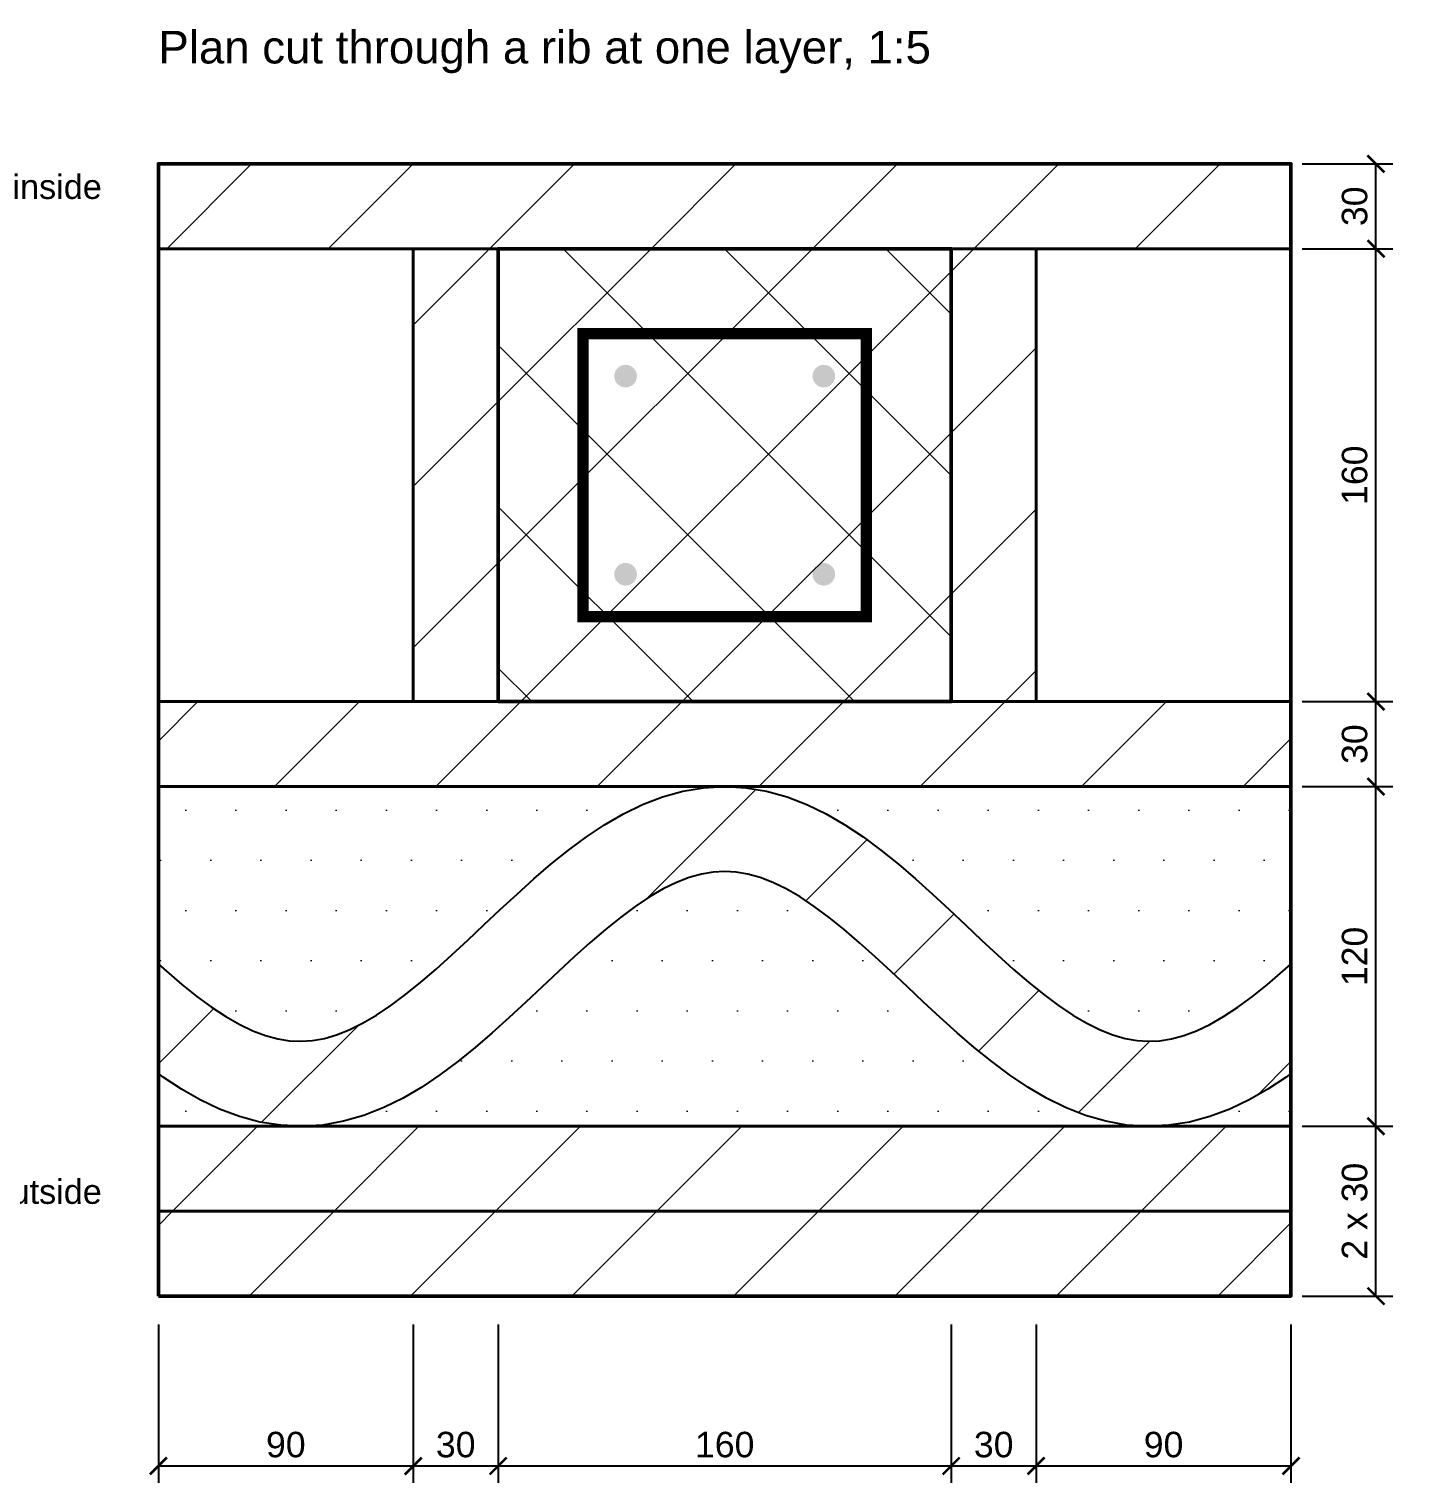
# Model space of a CAD drawing. Header units: millimetres. Extents: x 0 to 157872, y -2 to 14466.
# Drawn here: x 156893 to 157872, y 1155 to 2182 of the extents above; entities that cross this region are included whole.
import ezdxf
from ezdxf.enums import TextEntityAlignment as Align

# ---------------------------------------------------------------- set-up
doc = ezdxf.new("R2010")
doc.units = ezdxf.units.MM
for name, color, linetype, lineweight in [('DIMS', 3, 'CONTINUOUS', 18), ('HATCH-CAST', 7, 'CONTINUOUS', 9), ('HATCH-INSULATION', 7, 'Continuous', 9), ('HATCH-PRINTED', 7, 'CONTINUOUS', 9), ('OUTLINE-CUT', 7, 'CONTINUOUS', 50), ('PRINTED-BEAD', 7, 'CONTINUOUS', 25), ('REBAR', 1, 'CONTINUOUS', 0), ('TEXT', 7, 'CONTINUOUS', 18)]:
    doc.layers.add(name, color=color, linetype=linetype, lineweight=lineweight)
doc.styles.get("Standard").update_dxf_attribs({"font": 'arial.ttf'})
doc.dimstyles.new('PYR-1-10', dxfattribs={"dimscale": 10, "dimtxt": 1.8, "dimasz": 1.2, "dimexe": 1.2, "dimexo": 0.8, "dimgap": 0.6, "dimtad": 1, "dimdec": 0, "dimtxsty": 'Standard', "dimblk": 'ARCHTICK', "dimcen": 2.5, "dimclrd": 3, "dimclre": 3, "dimclrt": 7, "dimazin": 3, "dimtfac": 1, "dimtmove": 0, "dimatfit": 3})
pattern_1 = [(0, (0, 0), (17.7165354, 35.433071), [0, -35.433071])]
pattern_2 = [(45, (0, 0), (-57.013964, 57.013964), [])]

# ---------------------------------------------------------------- blocks, each defined once
blk = doc.blocks.new('_ARCHTICK')
at = {"color": 0, "linetype": 'BYBLOCK', "const_width": 0.15}
blk.add_lwpolyline([(-0.5, -0.5), (0.5, 0.5)], dxfattribs=at)

msp = doc.modelspace()

# ---------------------------------------------------------------- hatches: boundary and pattern name
at = {"layer": 'HATCH-CAST', "ltscale": 10}
h = msp.add_hatch(dxfattribs=at)
h.set_pattern_fill('ANSI37', scale=5.03937)
h.set_pattern_definition([(45, (0, 0), (-57.013964, 57.013964), []), (135, (0, 0), (-57.013964, -57.013964), [])])
h.paths.add_polyline_path([(157224.7, 1706.6), (157544.7, 1706.6), (157544.7, 2026.6), (157224.7, 2026.6)])
at = {"layer": 'HATCH-INSULATION', "ltscale": 10}
h = msp.add_hatch(dxfattribs=at)
h.set_pattern_fill('DOTS', scale=4.724409)
h.set_pattern_definition(pattern_1)
h.paths.add_polyline_path([(157299.8, 1619.6), (157286.9, 1611.1), (157274.3, 1601.7), (157262, 1591.8), (157249.9, 1581.4), (157237.9, 1570.7), (157226.2, 1559.8), (157214.6, 1548.9), (157203.2, 1538.2), (157191.9, 1527.8), (157180.8, 1517.8), (157169.9, 1508.4), (157159.2, 1499.7), (157148.8, 1491.9), (157138.7, 1485.1), (157128.9, 1479.4), (157119.5, 1474.8), (157110.5, 1471.2), (157101.8, 1468.7), (157093.5, 1467.2), (157085.4, 1466.7), (157077.2, 1467.1), (157068.9, 1468.4), (157060.4, 1470.7), (157051.4, 1474.1), (157042.1, 1478.5), (157032.3, 1484.1), (157022.3, 1490.7), (157011.9, 1498.3), (157001.3, 1506.8), (156990.4, 1516.1), (156984.7, 1521.2), (156984.7, 1646.6), (157383.8, 1646.6), (157369.8, 1645.8), (157355.1, 1643.3), (157340.7, 1639.3), (157326.7, 1633.9), (157313.1, 1627.3)])
h = msp.add_hatch(dxfattribs=at)
h.set_pattern_fill('DOTS', scale=4.724409)
h.set_pattern_definition(pattern_1)
h.paths.add_polyline_path([(157727.2, 1478.5), (157717.9, 1474.1), (157708.9, 1470.7), (157700.4, 1468.4), (157692.1, 1467.1), (157683.9, 1466.7), (157675.8, 1467.2), (157667.5, 1468.7), (157658.8, 1471.2), (157649.8, 1474.8), (157640.4, 1479.4), (157630.6, 1485.1), (157620.5, 1491.9), (157610.1, 1499.7), (157599.4, 1508.4), (157588.5, 1517.8), (157577.4, 1527.8), (157566.1, 1538.2), (157554.7, 1548.9), (157543.1, 1559.8), (157531.4, 1570.7), (157519.4, 1581.4), (157507.3, 1591.8), (157495, 1601.7), (157482.4, 1611.1), (157469.5, 1619.6), (157456.2, 1627.3), (157442.6, 1633.9), (157428.6, 1639.3), (157414.2, 1643.3), (157399.5, 1645.8), (157385.5, 1646.6), (157784.7, 1646.6), (157784.7, 1521.2), (157778.9, 1516.1), (157768, 1506.8), (157757.4, 1498.3), (157747, 1490.7), (157737, 1484.1)])
h = msp.add_hatch(dxfattribs=at)
h.set_pattern_fill('DOTS', scale=4.724409)
h.set_pattern_definition(pattern_1)
h.paths.add_polyline_path([(157183.5, 1443), (157196.1, 1452.3), (157208.4, 1462.3), (157220.5, 1472.7), (157232.4, 1483.5), (157244.1, 1494.3), (157255.7, 1505.2), (157267.1, 1516), (157278.4, 1526.4), (157289.4, 1536.3), (157300.3, 1545.7), (157311, 1554.2), (157321.4, 1561.9), (157331.5, 1568.6), (157341.2, 1574.3), (157350.6, 1578.8), (157359.6, 1582.3), (157368.2, 1584.7), (157376.5, 1586.1), (157384.7, 1586.6), (157392.8, 1586.1), (157401.1, 1584.7), (157409.7, 1582.3), (157418.7, 1578.8), (157428.1, 1574.3), (157437.8, 1568.6), (157447.9, 1561.9), (157458.3, 1554.2), (157469, 1545.7), (157479.9, 1536.3), (157490.9, 1526.4), (157502.2, 1516), (157513.6, 1505.2), (157525.2, 1494.3), (157536.9, 1483.5), (157548.8, 1472.7), (157560.9, 1462.3), (157573.2, 1452.3), (157585.8, 1443), (157598.7, 1434.3), (157611.9, 1426.6), (157625.5, 1419.9), (157639.5, 1414.3), (157653.8, 1410.2), (157668.5, 1407.6), (157682.7, 1406.6), (157086.6, 1406.6), (157100.8, 1407.6), (157115.5, 1410.2), (157129.8, 1414.3), (157143.8, 1419.9), (157157.4, 1426.6), (157170.6, 1434.3)])
h = msp.add_hatch(dxfattribs=at)
h.set_pattern_fill('DOTS', scale=4.724409)
h.set_pattern_definition(pattern_1)
h.paths.add_polyline_path([(157056.4, 1409.6), (157071.1, 1407.3), (157085.1, 1406.6), (156984.7, 1406.6), (156984.7, 1443.9), (156988, 1441.4), (157001, 1432.9), (157014.2, 1425.3), (157027.9, 1418.8), (157041.9, 1413.5)])
h = msp.add_hatch(dxfattribs=at)
h.set_pattern_fill('DOTS', scale=4.724409)
h.set_pattern_definition(pattern_1)
h.paths.add_polyline_path([(157768.3, 1432.9), (157781.3, 1441.4), (157784.7, 1443.9), (157784.7, 1406.6), (157684.2, 1406.6), (157698.2, 1407.3), (157712.9, 1409.6), (157727.4, 1413.5), (157741.4, 1418.8), (157755.1, 1425.3)])
at = {"layer": 'HATCH-PRINTED', "ltscale": 10}
h = msp.add_hatch(dxfattribs=at)
h.set_pattern_fill('ANSI31', scale=5.03937)
h.set_pattern_definition(pattern_2)
h.paths.add_polyline_path([(157784.7, 2086.6), (157784.7, 2026.6), (157604.7, 2026.6), (157544.7, 2026.6), (157224.7, 2026.6), (157164.7, 2026.6), (156984.7, 2026.6), (156984.7, 2086.6)])
h = msp.add_hatch(dxfattribs=at)
h.set_pattern_fill('ANSI31', scale=5.03937)
h.set_pattern_definition(pattern_2)
h.paths.add_polyline_path([(157224.7, 2026.6), (157224.7, 1706.6), (157164.7, 1706.6), (157164.7, 2026.6)])
h = msp.add_hatch(dxfattribs=at)
h.set_pattern_fill('ANSI31', scale=5.03937)
h.set_pattern_definition(pattern_2)
h.paths.add_polyline_path([(157604.7, 2026.6), (157604.7, 1706.6), (157544.7, 1706.6), (157544.7, 2026.6)])
h = msp.add_hatch(dxfattribs=at)
h.set_pattern_fill('ANSI31', scale=5.03937)
h.set_pattern_definition(pattern_2)
h.paths.add_polyline_path([(157544.7, 1706.6), (157604.7, 1706.6), (157784.7, 1706.6), (157784.7, 1646.6), (156984.7, 1646.6), (156984.7, 1706.6), (157164.7, 1706.6), (157224.7, 1706.6)])
h = msp.add_hatch(dxfattribs=at)
h.set_pattern_fill('ANSI31', scale=5.03937)
h.set_pattern_definition(pattern_2)
h.paths.add_polyline_path([(157060.4, 1470.7), (157068.9, 1468.4), (157077.2, 1467.1), (157085.4, 1466.7), (157093.5, 1467.2), (157101.8, 1468.7), (157110.5, 1471.2), (157119.5, 1474.8), (157128.9, 1479.4), (157138.7, 1485.1), (157148.8, 1491.9), (157159.2, 1499.7), (157169.9, 1508.4), (157180.8, 1517.8), (157191.9, 1527.8), (157203.2, 1538.2), (157214.6, 1548.9), (157226.2, 1559.8), (157237.9, 1570.7), (157249.9, 1581.4), (157262, 1591.8), (157274.3, 1601.7), (157286.9, 1611.1), (157299.8, 1619.6), (157313.1, 1627.3), (157326.7, 1633.9), (157340.7, 1639.3), (157355.1, 1643.3), (157369.8, 1645.8), (157383.8, 1646.6), (157385.5, 1646.6), (157399.5, 1645.8), (157414.2, 1643.3), (157428.6, 1639.3), (157442.6, 1633.9), (157456.2, 1627.3), (157469.5, 1619.6), (157482.4, 1611.1), (157495, 1601.7), (157507.3, 1591.8), (157519.4, 1581.4), (157531.4, 1570.7), (157543.1, 1559.8), (157554.7, 1548.9), (157566.1, 1538.2), (157577.4, 1527.8), (157588.5, 1517.8), (157599.4, 1508.4), (157610.1, 1499.7), (157620.5, 1491.9), (157630.6, 1485.1), (157640.4, 1479.4), (157649.8, 1474.8), (157658.8, 1471.2), (157667.5, 1468.7), (157675.8, 1467.2), (157683.9, 1466.7), (157692.1, 1467.1), (157700.4, 1468.4), (157708.9, 1470.7), (157717.9, 1474.1), (157727.2, 1478.5), (157737, 1484.1), (157747, 1490.7), (157757.4, 1498.3), (157768, 1506.8), (157778.9, 1516.1), (157784.7, 1521.2), (157784.7, 1443.9), (157781.3, 1441.4), (157768.3, 1432.9), (157755.1, 1425.3), (157741.4, 1418.8), (157727.4, 1413.5), (157712.9, 1409.6), (157698.2, 1407.3), (157684.2, 1406.6), (157682.7, 1406.6), (157668.5, 1407.6), (157653.8, 1410.2), (157639.5, 1414.3), (157625.5, 1419.9), (157611.9, 1426.6), (157598.7, 1434.3), (157585.8, 1443), (157573.2, 1452.3), (157560.9, 1462.3), (157548.8, 1472.7), (157536.9, 1483.5), (157525.2, 1494.3), (157513.6, 1505.2), (157502.2, 1516), (157490.9, 1526.4), (157479.9, 1536.3), (157469, 1545.7), (157458.3, 1554.2), (157447.9, 1561.9), (157437.8, 1568.6), (157428.1, 1574.3), (157418.7, 1578.8), (157409.7, 1582.3), (157401.1, 1584.7), (157392.8, 1586.1), (157384.7, 1586.6), (157376.5, 1586.1), (157368.2, 1584.7), (157359.6, 1582.3), (157350.6, 1578.8), (157341.2, 1574.3), (157331.5, 1568.6), (157321.4, 1561.9), (157311, 1554.2), (157300.3, 1545.7), (157289.4, 1536.3), (157278.4, 1526.4), (157267.1, 1516), (157255.7, 1505.2), (157244.1, 1494.3), (157232.4, 1483.5), (157220.5, 1472.7), (157208.4, 1462.3), (157196.1, 1452.3), (157183.5, 1443), (157170.6, 1434.3), (157157.4, 1426.6), (157143.8, 1419.9), (157129.8, 1414.3), (157115.5, 1410.2), (157100.8, 1407.6), (157086.6, 1406.6), (157085.1, 1406.6), (157071.1, 1407.3), (157056.4, 1409.6), (157041.9, 1413.5), (157027.9, 1418.8), (157014.2, 1425.3), (157001, 1432.9), (156988, 1441.4), (156984.7, 1443.9), (156984.7, 1521.2), (156990.4, 1516.1), (157001.3, 1506.8), (157011.9, 1498.3), (157022.3, 1490.7), (157032.3, 1484.1), (157042.1, 1478.5), (157051.4, 1474.1)])
h = msp.add_hatch(dxfattribs=at)
h.set_pattern_fill('ANSI31', scale=5.03937)
h.set_pattern_definition(pattern_2)
h.paths.add_polyline_path([(156984.7, 1406.6), (157784.7, 1406.6), (157784.7, 1346.6), (156984.7, 1346.6)])
h = msp.add_hatch(dxfattribs=at)
h.set_pattern_fill('ANSI31', scale=5.03937)
h.set_pattern_definition(pattern_2)
h.paths.add_polyline_path([(156984.7, 1286.6), (156984.7, 1346.6), (157784.7, 1346.6), (157784.7, 1286.6)])
at = {"layer": 'REBAR', "ltscale": 10}
h = msp.add_hatch(color=7, dxfattribs=at)
h.dxf.hatch_style = 1
edge = h.paths.add_edge_path()
edge.add_arc((157314.7, 1936.6), 8, 0, 360)
h = msp.add_hatch(color=7, dxfattribs=at)
h.dxf.hatch_style = 1
edge = h.paths.add_edge_path()
edge.add_arc((157454.7, 1936.6), 8, 0, 360)
h = msp.add_hatch(color=7, dxfattribs=at)
h.dxf.hatch_style = 1
edge = h.paths.add_edge_path()
edge.add_arc((157314.7, 1796.6), 8, 0, 360)
h = msp.add_hatch(color=7, dxfattribs=at)
h.dxf.hatch_style = 1
edge = h.paths.add_edge_path()
edge.add_arc((157454.7, 1796.6), 8, 0, 360)

# ---------------------------------------------------------------- linework, layer by layer
at = {"layer": 'OUTLINE-CUT', "lineweight": 40, "ltscale": 10}
for points in [[(156984.7, 2026.6), (157784.7, 2026.6), (157784.7, 2086.6), (156984.7, 2086.6)], [(157164.7, 1706.6), (157224.7, 1706.6), (157224.7, 2026.6), (157164.7, 2026.6)], [(157544.7, 1706.6), (157604.7, 1706.6), (157604.7, 2026.6), (157544.7, 2026.6)], [(156984.7, 1646.6), (157784.7, 1646.6), (157784.7, 1706.6), (156984.7, 1706.6)], [(156984.7, 1346.6), (157784.7, 1346.6), (157784.7, 1406.6), (156984.7, 1406.6)], [(156984.7, 1286.6), (157784.7, 1286.6), (157784.7, 1346.6), (156984.7, 1346.6)]]:
    msp.add_lwpolyline(points, close=True, dxfattribs=at)
at = {"layer": 'OUTLINE-CUT', "lineweight": 50, "ltscale": 10}
for points in [[(156984.7, 1286.6), (157784.7, 1286.6), (157784.7, 2086.6), (156984.7, 2086.6)], [(157224.7, 1706.6), (157544.7, 1706.6), (157544.7, 2026.6), (157224.7, 2026.6)]]:
    msp.add_lwpolyline(points, close=True, dxfattribs=at)
at = {"layer": 'PRINTED-BEAD', "lineweight": 25, "ltscale": 10}
for points in [[(156990.4, 1516.1), (157001.3, 1506.8), (157011.9, 1498.3), (157022.3, 1490.7), (157032.4, 1484.1), (157042.1, 1478.5), (157051.5, 1474), (157060.4, 1470.7), (157069, 1468.4), (157077.3, 1467), (157085.4, 1466.7), (157093.6, 1467.2), (157101.9, 1468.7), (157110.5, 1471.2), (157119.5, 1474.7), (157128.9, 1479.4), (157138.7, 1485.1), (157148.9, 1491.9), (157159.3, 1499.7), (157170, 1508.4), (157180.9, 1517.7), (157192, 1527.7), (157203.2, 1538.2), (157214.6, 1548.9), (157226.2, 1559.8), (157238, 1570.7), (157249.9, 1581.4), (157262, 1591.8), (157274.4, 1601.7), (157287, 1611), (157299.9, 1619.6), (157313.1, 1627.3), (157326.7, 1633.9), (157340.7, 1639.3), (157355.1, 1643.3), (157369.8, 1645.8), (157383.9, 1646.6)], [(157383.9, 1646.6), (157385.5, 1646.6)], [(157385.5, 1646.6), (157399.6, 1645.8), (157414.3, 1643.3), (157428.7, 1639.3), (157442.7, 1633.9), (157456.3, 1627.3), (157469.5, 1619.6), (157482.4, 1611), (157495, 1601.7), (157507.4, 1591.8), (157519.5, 1581.4), (157531.4, 1570.7), (157543.2, 1559.8), (157554.7, 1548.9), (157566.2, 1538.2), (157577.4, 1527.7), (157588.5, 1517.7), (157599.4, 1508.4), (157610.1, 1499.7), (157620.5, 1491.9), (157630.7, 1485.1), (157640.5, 1479.4), (157649.9, 1474.7), (157658.9, 1471.2), (157667.5, 1468.7), (157675.8, 1467.2), (157684, 1466.7), (157692.1, 1467), (157700.4, 1468.4), (157709, 1470.7), (157717.9, 1474), (157727.3, 1478.5), (157737, 1484.1), (157747.1, 1490.7), (157757.5, 1498.3), (157768.1, 1506.8), (157779, 1516.1), (157784.7, 1521.2)], [(157682.8, 1406.6), (157668.6, 1407.5), (157653.9, 1410.2), (157639.5, 1414.3), (157625.5, 1419.8), (157611.9, 1426.5), (157598.7, 1434.3), (157585.9, 1442.9), (157573.3, 1452.3), (157561, 1462.3), (157548.9, 1472.7), (157537, 1483.4), (157525.2, 1494.3), (157513.7, 1505.2), (157502.2, 1515.9), (157491, 1526.4), (157479.9, 1536.3), (157469, 1545.6), (157458.4, 1554.2), (157448, 1561.9), (157437.9, 1568.6), (157428.1, 1574.3), (157418.7, 1578.8), (157409.7, 1582.3), (157401.1, 1584.7), (157392.8, 1586.1), (157384.7, 1586.6), (157376.6, 1586.1), (157368.3, 1584.7), (157359.7, 1582.3), (157350.7, 1578.8), (157341.3, 1574.3), (157331.5, 1568.6), (157321.4, 1561.9), (157311, 1554.2), (157300.4, 1545.6), (157289.5, 1536.3), (157278.4, 1526.4), (157267.2, 1515.9), (157255.7, 1505.2), (157244.2, 1494.3), (157232.4, 1483.4), (157220.5, 1472.7), (157208.4, 1462.3), (157196.1, 1452.3), (157183.5, 1442.9), (157170.7, 1434.3), (157157.5, 1426.5), (157143.9, 1419.8), (157129.9, 1414.3), (157115.5, 1410.2), (157100.8, 1407.5), (157086.6, 1406.6)], [(156984.7, 1443.9), (156984.7, 1521.2)], [(156984.7, 1521.2), (156990.4, 1516.1)], [(157784.7, 1521.2), (157784.7, 1443.9)], [(157085.1, 1406.6), (157071.1, 1407.3), (157056.4, 1409.6), (157042, 1413.5), (157027.9, 1418.8), (157014.3, 1425.3), (157001, 1432.9), (156988.1, 1441.4), (156984.7, 1443.9)], [(157784.7, 1443.9), (157781.3, 1441.4), (157768.4, 1432.9), (157755.1, 1425.3), (157741.5, 1418.8), (157727.4, 1413.5), (157713, 1409.6), (157698.3, 1407.3), (157684.3, 1406.6)], [(157086.6, 1406.6), (157085.1, 1406.6)], [(157684.3, 1406.6), (157682.8, 1406.6)]]:
    msp.add_lwpolyline(points, dxfattribs=at)
at = {"layer": 'REBAR', "lineweight": 0, "ltscale": 10, "const_width": 8}
msp.add_lwpolyline([(157284.7, 1766.6), (157484.7, 1766.6), (157484.7, 1966.6), (157284.7, 1966.6)], close=True, dxfattribs=at)

# ---------------------------------------------------------------- texts
at = {"layer": 'TEXT', "ltscale": 10}
msp.add_text('Plan cut through a rib at one layer, 1:5', height=23.04, dxfattribs=at).set_placement((156984.7, 2150.6), align=Align.BOTTOM_LEFT)
for s, p in [('inside', (156944.7, 2056.6)), ('outside', (156944.7, 1346.6))]:
    msp.add_text(s, height=17.28, dxfattribs=at).set_placement(p, align=Align.BOTTOM_RIGHT)

# ---------------------------------------------------------------- dimensions: what is measured, and where the dimension line sits
at = {"layer": 'DIMS'}
for base, p1, p2 in [((157844.7, 2026.6), (157784.7, 2026.6), (157784.7, 2086.6)), ((157844.7, 1706.6), (157784.7, 1706.6), (157784.7, 2026.6)), ((157844.7, 1646.6), (157784.7, 1646.6), (157784.7, 1706.6)), ((157844.7, 1406.6), (157784.7, 1406.6), (157784.7, 1646.6))]:
    msp.add_linear_dim(base=base, p1=p1, p2=p2, angle=90, dimstyle='PYR-1-10', override={"dimlfac": 0.5}, dxfattribs=at).render()
msp.add_linear_dim(base=(157844.7, 1286.6), p1=(157784.7, 1286.6), p2=(157784.7, 1406.6), angle=90, text='2 x 30', dimstyle='PYR-1-10', override={"dimlfac": 0.5}, dxfattribs=at).render()
for base, p1, p2 in [((156984.7, 1166.6), (156984.7, 1274.6), (157164.7, 1274.6)), ((157164.7, 1166.6), (157164.7, 1274.6), (157224.7, 1274.6)), ((157224.7, 1166.6), (157224.7, 1274.6), (157544.7, 1274.6)), ((157544.7, 1166.6), (157544.7, 1274.6), (157604.7, 1274.6)), ((157604.7, 1166.6), (157604.7, 1274.6), (157784.7, 1274.6))]:
    msp.add_linear_dim(base=base, p1=p1, p2=p2, dimstyle='PYR-1-10', override={"dimlfac": 0.5}, dxfattribs=at).render()

doc.saveas('drawing.dxf')
